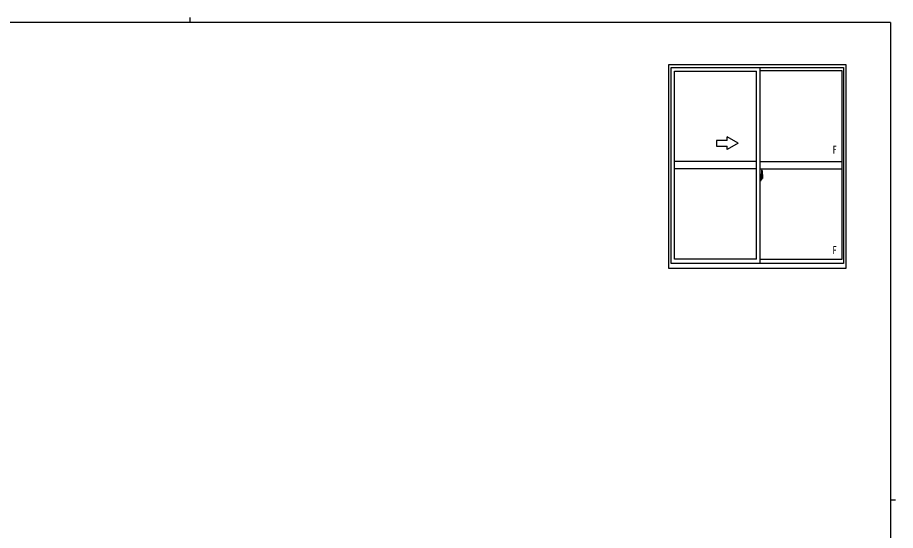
# Model space of a CAD drawing. Units: millimetres, scale not verified. Extents: x -397 to 397, y -282 to 282.
# Drawn here: x -103.7 to 378.9, y 0 to 282.1 of the extents above; entities that cross this region are included whole.
import ezdxf
from ezdxf.enums import TextEntityAlignment as Align

# ---------------------------------------------------------------- set-up
doc = ezdxf.new("R2010")
doc.units = ezdxf.units.MM
doc.header["$LTSCALE"] = 2
doc.layers.add('0-5_YKK_A1', color=4, linetype='Continuous')
doc.layers.add('0-7_YKK_ZWAK', color=7, linetype='Continuous')
doc.styles.add('ＭＳ ゴシック', font='')
doc.styles.get('ＭＳ ゴシック').set_extended_font_data('MS Gothic')

msp = doc.modelspace()

# ---------------------------------------------------------------- linework, layer by layer
at = {"layer": '0-5_YKK_A1'}
for p, q in [((254.282, 256.198), (351.582, 256.198)), ((254.282, 143.998), (254.282, 256.198)), ((351.582, 256.198), (351.582, 143.998)), ((255.532, 254.698), (350.332, 254.698)), ((255.532, 146.748), (255.532, 254.698)), ((257.482, 252.648), (302.482, 252.648)), ((257.482, 149.248), (257.482, 252.648)), ((302.482, 149.248), (302.482, 252.648)), ((304.482, 146.748), (304.482, 254.698)), ((304.482, 252.948), (349.482, 252.948)), ((349.482, 252.948), (349.482, 148.948)), ((350.332, 254.698), (350.332, 146.748)), ((280.482, 214.448), (280.482, 211.448)), ((286.482, 214.448), (280.482, 214.448)), ((286.482, 214.448), (286.482, 216.412)), ((292.482, 212.948), (286.482, 216.412)), ((292.482, 212.948), (286.482, 209.484)), ((280.482, 211.448), (286.482, 211.448)), ((286.482, 209.484), (286.482, 211.448)), ((302.482, 202.948), (257.482, 202.948)), ((304.482, 202.948), (349.482, 202.948)), ((302.482, 198.948), (257.482, 198.948)), ((304.482, 198.948), (349.482, 198.948)), ((305.182, 198.097), (305.182, 194.838)), ((305.641, 198.107), (305.208, 198.122)), ((306.054, 193.948), (304.317, 193.948)), ((304.482, 195.873), (304.482, 192.373)), ((304.907, 195.858), (304.482, 195.873)), ((304.482, 194.261), (304.497, 194.261)), ((304.482, 193.936), (304.497, 193.936)), ((304.497, 194.483), (304.497, 194.477)), ((304.497, 194.483), (304.497, 193.414)), ((304.512, 194.497), (304.972, 194.481)), ((304.972, 193.415), (304.512, 193.399)), ((304.532, 193.523), (304.532, 193.466)), ((304.557, 193.548), (304.907, 193.548)), ((304.907, 193.441), (304.557, 193.441)), ((304.617, 194.613), (304.617, 194.543)), ((304.642, 194.638), (304.802, 194.638)), ((304.802, 194.518), (304.642, 194.518)), ((304.827, 194.613), (304.827, 194.543)), ((304.907, 195.858), (304.907, 194.873)), ((304.932, 195.828), (304.907, 195.828)), ((304.907, 195.828), (304.907, 194.873)), ((304.907, 194.873), (305.032, 194.873)), ((304.907, 194.873), (305.033, 194.869)), ((304.907, 193.373), (305.033, 193.378)), ((304.907, 193.373), (305.032, 193.373)), ((304.907, 192.418), (304.907, 193.373)), ((304.907, 193.373), (304.907, 192.388)), ((304.932, 195.853), (305.007, 195.853)), ((304.932, 195.853), (304.932, 194.898)), ((304.932, 194.898), (305.057, 194.898)), ((304.932, 193.523), (304.932, 193.466)), ((304.932, 193.348), (305.057, 193.348)), ((304.932, 192.393), (304.932, 193.348)), ((304.997, 194.457), (304.997, 193.44)), ((305.009, 194.458), (305.018, 194.459)), ((305.009, 194.458), (305.009, 194.458)), ((305.009, 194.458), (305.009, 193.789)), ((305.014, 193.788), (305.009, 193.789)), ((305.025, 193.784), (305.014, 193.788)), ((305.018, 194.459), (305.028, 194.465)), ((305.033, 193.777), (305.025, 193.784)), ((305.028, 194.465), (305.04, 194.477)), ((305.032, 194.873), (305.032, 194.898)), ((305.032, 193.373), (305.032, 193.348)), ((305.043, 193.766), (305.033, 193.777)), ((305.04, 194.477), (305.053, 194.503)), ((305.049, 193.753), (305.043, 193.766)), ((305.057, 193.724), (305.049, 193.753)), ((305.053, 194.503), (305.057, 194.531)), ((305.057, 195.803), (305.057, 194.898)), ((305.057, 194.531), (305.057, 194.844)), ((305.157, 194.697), (305.057, 194.698)), ((305.057, 193.716), (305.057, 193.724)), ((305.057, 193.403), (305.057, 193.716)), ((305.057, 193.548), (305.158, 193.55)), ((305.057, 192.443), (305.057, 193.348)), ((305.087, 194.319), (305.087, 194.121)), ((305.257, 194.319), (305.087, 194.319)), ((305.087, 194.121), (305.087, 194.096)), ((305.257, 194.121), (305.087, 194.121)), ((305.087, 194.096), (305.257, 194.096)), ((305.182, 194.878), (305.182, 194.319)), ((305.182, 194.838), (305.197, 194.838)), ((305.182, 194.319), (305.182, 194.672)), ((305.182, 194.381), (305.182, 194.615)), ((305.182, 194.422), (305.257, 194.422)), ((305.182, 194.096), (305.182, 193.297)), ((305.182, 193.575), (305.182, 194.096)), ((305.197, 194.838), (305.197, 194.541)), ((305.197, 194.541), (305.372, 194.541)), ((305.257, 194.88), (305.257, 194.541)), ((305.257, 194.713), (305.257, 194.763)), ((305.257, 194.541), (305.257, 194.319)), ((305.257, 194.541), (305.257, 194.319)), ((305.257, 194.021), (305.257, 194.095)), ((305.257, 194.095), (305.257, 193.297)), ((305.257, 193.975), (305.257, 194.021)), ((305.357, 194.021), (305.257, 194.021)), ((305.257, 193.782), (305.257, 193.975)), ((305.257, 193.952), (305.257, 193.682)), ((305.257, 193.728), (305.257, 193.782)), ((305.357, 193.782), (305.257, 193.782)), ((305.257, 193.723), (305.257, 193.728)), ((305.357, 193.728), (305.257, 193.728)), ((305.357, 193.723), (305.257, 193.723)), ((305.257, 193.682), (305.269, 193.682)), ((305.257, 193.58), (305.257, 193.529)), ((305.26, 193.513), (305.263, 193.506)), ((305.263, 193.506), (305.268, 193.501)), ((305.268, 193.501), (305.279, 193.493)), ((305.279, 193.493), (305.294, 193.488)), ((305.294, 193.488), (305.311, 193.488)), ((305.295, 194.99), (305.682, 194.99)), ((305.657, 194.918), (305.295, 194.918)), ((305.457, 193.26), (305.295, 193.26)), ((305.295, 193.185), (305.482, 193.185)), ((305.592, 193.488), (305.303, 193.488)), ((305.311, 193.488), (305.322, 193.49)), ((305.322, 193.49), (305.333, 193.493)), ((305.333, 193.493), (305.357, 193.503)), ((305.357, 194.096), (305.357, 194.294)), ((305.357, 194.21), (305.372, 194.21)), ((305.357, 194.095), (305.357, 194.096)), ((305.357, 194.021), (305.357, 194.095)), ((305.357, 193.975), (305.357, 194.021)), ((305.357, 193.728), (305.357, 193.782)), ((305.357, 193.723), (305.357, 193.728)), ((305.592, 193.723), (305.357, 193.723)), ((305.357, 193.503), (305.357, 193.503)), ((305.372, 194.541), (305.372, 193.723)), ((305.372, 193.758), (305.412, 193.758)), ((305.412, 193.758), (305.412, 193.723)), ((305.412, 193.751), (305.627, 193.751)), ((305.482, 193.235), (305.482, 193.185)), ((305.482, 193.185), (305.504, 193.216)), ((305.504, 193.216), (305.515, 193.232)), ((305.592, 193.634), (305.592, 193.723)), ((305.592, 193.682), (305.627, 193.682)), ((305.592, 193.488), (305.592, 193.503)), ((305.627, 193.751), (305.627, 193.579)), ((305.834, 193.586), (305.627, 193.579)), ((305.657, 193.938), (305.657, 194.918)), ((305.681, 193.891), (305.682, 193.928)), ((305.681, 193.881), (305.682, 193.928)), ((305.682, 193.931), (305.682, 194.99)), ((305.682, 193.928), (305.682, 193.931)), ((305.882, 195.853), (305.882, 193.636)), ((304.907, 192.388), (304.482, 192.373)), ((304.932, 192.418), (304.907, 192.418)), ((304.932, 192.393), (305.007, 192.393)), ((350.332, 146.748), (255.532, 146.748)), ((302.482, 149.248), (257.482, 149.248)), ((349.482, 148.948), (304.482, 148.948)), ((351.582, 143.998), (254.282, 143.998))]:
    msp.add_line(p, q, dxfattribs=at)
for points in [[(305.357, 194.095), (305.257, 194.095), (305.257, 194.096)], [(305.357, 193.782), (305.357, 193.975), (305.257, 193.975)], [(305.257, 193.723), (305.257, 193.592), (305.257, 193.58)], [(305.592, 193.503), (305.592, 193.634), (305.357, 193.634)]]:
    msp.add_lwpolyline(points, dxfattribs=at)
for centre, radius, start, end in [((305.207, 198.097), 0.025, 88, 180), ((305.64, 198.057), 0.05, 9.79346, 88), ((292.632, 195.812), 13.25, 0.17857, 9.79346), ((304.557, 193.523), 0.025, 90, 180), ((304.557, 193.466), 0.025, 180, 270), ((304.642, 194.613), 0.025, 90, 180), ((304.642, 194.543), 0.025, 180, 270), ((304.802, 194.613), 0.025, 0, 90), ((304.802, 194.543), 0.025, 270, 0), ((304.907, 193.523), 0.025, 0, 90), ((304.907, 193.466), 0.025, 270, 0), ((304.972, 194.456), 0.0254, 22.09755, 91.00794), ((304.972, 193.441), 0.0256, 269.33274, 337.56177), ((305.007, 195.803), 0.05, 0, 90), ((305.032, 194.844), 0.025, 0, 88.00001), ((305.032, 193.403), 0.025, 271.99999, 0), ((305.157, 194.672), 0.025, 0, 89), ((305.157, 193.575), 0.025, 270.99998, 0), ((305.295, 194.878), 0.113, 90, 180), ((305.295, 193.297), 0.113, 180, 270), ((305.295, 194.88), 0.0375, 90, 180), ((305.352, 193.729), 0.095, 183.2594, 273.08769), ((305.295, 193.297), 0.0375, 180, 270), ((304.772, 193.812), 0.88, 321.17381, 347.94703), ((305.457, 193.235), 0.025, 0, 90), ((304.733, 193.792), 0.933, 323.36708, 346.8425), ((304.374, 193.87), 1.307, 330.76878, 347.14856), ((304.772, 193.812), 0.88, 347.94703, 350.0179), ((304.185, 193.898), 1.472, 350.66911, 1.57925), ((304.733, 193.792), 0.933, 346.8425, 351.37086), ((304.374, 193.87), 1.307, 347.14856, 0.4638), ((304.206, 193.929), 1.476, 349.18682, 0.08106), ((305.657, 194.943), 0.025, 270, 0), ((305.832, 193.636), 0.05, 272, 0), ((305.007, 192.443), 0.05, 270, 0)]:
    msp.add_arc(centre, radius, start, end, dxfattribs=at)
at = {"layer": '0-7_YKK_ZWAK'}
for p, q in [((-8.886, 282.1), (-8.886, 279.3)), ((376.1, 279.3), (-393.9, 279.3)), ((376.1, 279.3), (376.1, -245.7)), ((376.1, 16.8), (378.9, 16.8))]:
    msp.add_line(p, q, dxfattribs=at)

# ---------------------------------------------------------------- texts
at = {"layer": '0-5_YKK_A1', "style": 'ＭＳ ゴシック', "width": 0.8}
for p in [(344.311, 205.875), (344.189, 150.662)]:
    msp.add_text('F', height=4.399, dxfattribs=at).set_placement(p, align=Align.BOTTOM_LEFT)

doc.saveas('drawing.dxf')
